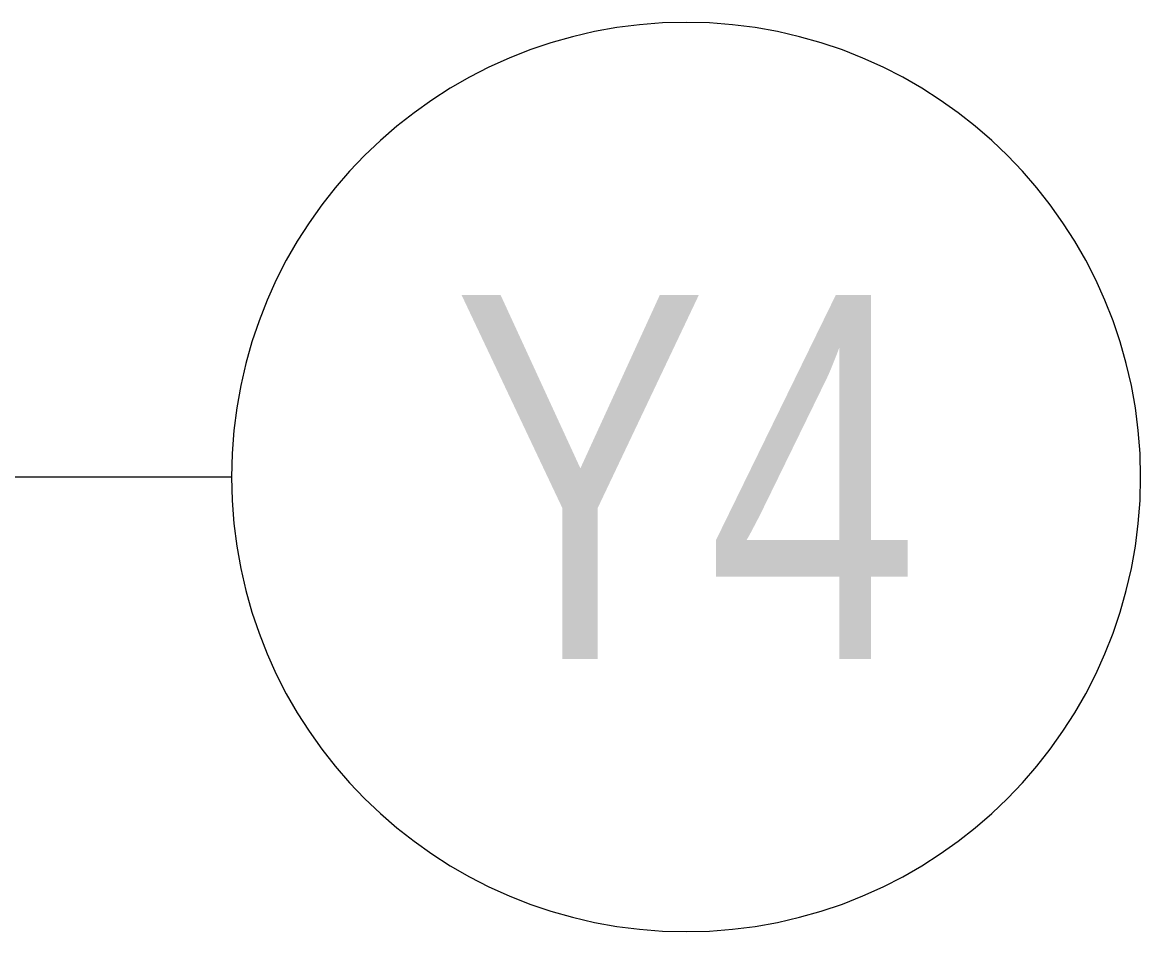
# Model space of a CAD drawing. Header units: millimetres. Extents: x 738475 to 1279438, y -34239 to 156422.
# Drawn here: x 1092563 to 1093178, y 33696 to 34196 of the extents above; entities that cross this region are included whole.
import ezdxf
from ezdxf.enums import TextEntityAlignment as Align

# ---------------------------------------------------------------- set-up
doc = ezdxf.new("R2010")
doc.units = ezdxf.units.MM
doc.header["$MEASUREMENT"] = 0
doc.linetypes.add('HT_Dim Grid$0$CENTER2', pattern=[1.125, 0.75, -0.125, 0.125, -0.125])
for name, color, linetype, lineweight in [('HT_Dim Grid$0$NDC_S_AXIS', 5, 'HT_Dim Grid$0$CENTER2', 13), ('HT_Dim Grid$0$NDC_S_SYMBOL', 1, 'Continuous', 15), ('HT_Dim Grid$0$NDC_S_TEXT SYMBOL', 7, 'Continuous', 20)]:
    doc.layers.add(name, color=color, linetype=linetype, lineweight=lineweight)
doc.styles.add('HT_Dim Grid$0$NDC_ANNO', font='', dxfattribs={"width": 0.8})
doc.styles.get('HT_Dim Grid$0$NDC_ANNO').set_extended_font_data('Dotum')

# ---------------------------------------------------------------- blocks, each defined once
blk = doc.blocks.new('*U20')
at = {"layer": 'HT_Dim Grid$0$NDC_S_SYMBOL'}
blk.add_line((5, 0), (9, 0), dxfattribs=at)
blk.add_circle((0, 0), 5, dxfattribs=at)
at = {"layer": 'HT_Dim Grid$0$NDC_S_TEXT SYMBOL', "color": 7, "style": 'HT_Dim Grid$0$NDC_ANNO', "width": 0.8}
blk.add_attdef('GRID', text='', height=4, rotation=270, dxfattribs=at).set_placement((0, 0), align=Align.MIDDLE)

msp = doc.modelspace()

# ---------------------------------------------------------------- block references
at = {"layer": 'HT_Dim Grid$0$NDC_S_AXIS'}
ref = msp.add_blockref('*U20', (1092927.672, 33946.245), dxfattribs=dict(at, xscale=-50, yscale=50, zscale=50))
ref.add_attrib('GRID', 'Y4', dxfattribs={"layer": 'HT_Dim Grid$0$NDC_S_TEXT SYMBOL', "color": 7, "height": 200, "style": 'HT_Dim Grid$0$NDC_ANNO', "width": 0.8}).set_placement((1092927.672, 33946.245), align=Align.MIDDLE)

doc.saveas('drawing.dxf')
